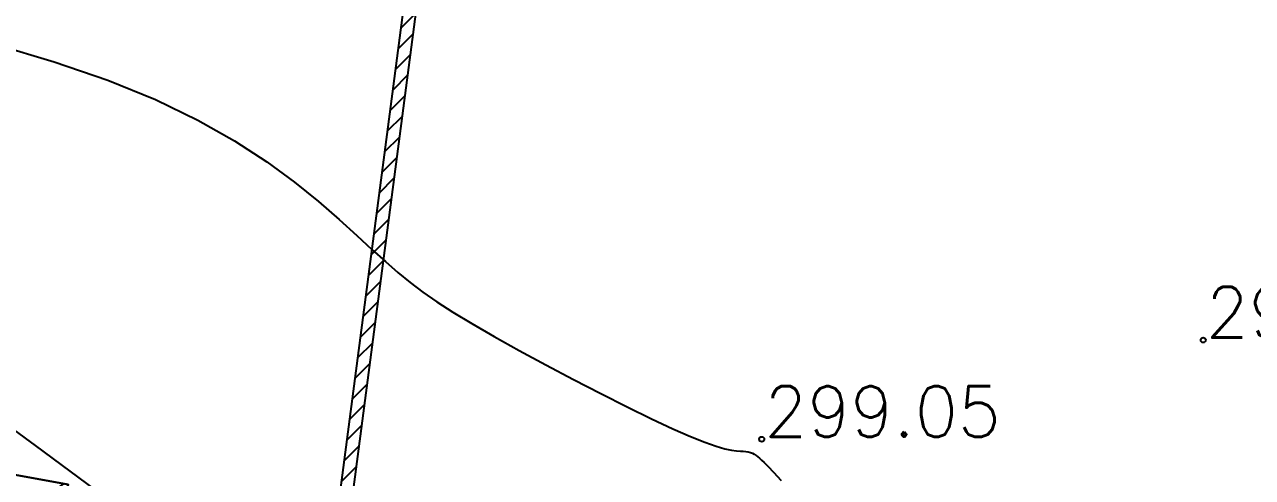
# Model space of a CAD drawing. Extents: x 524954 to 526204, y 9523489 to 9524010.
# Drawn here: x 525955.18 to 525979.41, y 9523774.04 to 9523782.98 of the extents above; entities that cross this region are included whole.
import ezdxf

# ---------------------------------------------------------------- set-up
doc = ezdxf.new("R2010")
doc.units = 0
doc.header["$PDMODE"] = 33
doc.header["$PDSIZE"] = 0.1
for name, color, linetype in [('Bati', 6, 'Continuous'), ('Bati_H', 1, 'Continuous'), ('Cloture', 7, 'Continuous'), ('CN_01_00', 3, 'Continuous'), ('CN_02_00', 4, 'Continuous'), ('Murs', 1, 'Continuous'), ('TopoAlt', 3, 'Continuous'), ('TOPOJIS', 7, 'Continuous')]:
    doc.layers.add(name, color=color, linetype=linetype)
doc.styles.add('Simplex 1.0', font='Simplex.shx', dxfattribs={"width": 0.99, "height": 1})

# ---------------------------------------------------------------- blocks, each defined once
blk = doc.blocks.new('TCPOINT M')
at = {"color": 0}
blk.add_point((0, 0), dxfattribs=at)
at = {"layer": 'TopoAlt', "style": 'Simplex 1.0', "width": 0.99}
blk.add_attdef('ALT', (0.15, 0.15), '', height=1, dxfattribs=at)

msp = doc.modelspace()

# ---------------------------------------------------------------- hatches: boundary and pattern name
at = {"layer": 'Bati_H'}
h = msp.add_hatch(dxfattribs=at)
h.set_pattern_fill('_U', color=256, scale=2, angle=214.6682, style=0, pattern_type=0)
h.set_pattern_definition([(214.668219253, (0, 0), (1.13764682022, -1.6449193635), [])])
h.paths.add_polyline_path([(525955.46, 9523760.781), (525941.676, 9523763.294), (525944.009, 9523776.091), (525956.042, 9523773.898), (525955.748, 9523772.288), (525957.5, 9523771.968), (525957.5, 9523771.968)])
at = {"layer": 'Murs'}
h = msp.add_hatch(dxfattribs=at)
h.set_pattern_fill('_U', color=256, scale=0.25, angle=45, style=0, pattern_type=0)
h.set_pattern_definition([(45, (0, 0), (-0.1767766952966, 0.1767766952966), [])])
h.paths.add_polyline_path([(525943.497, 9523786.499), (525939.15, 9523761.062), (525959.522, 9523757.313), (525960.624, 9523764.431), (525961.465, 9523772.198), (525963.029, 9523784.147)])
h.paths.add_polyline_path([(525943.703, 9523786.222), (525939.438, 9523761.264), (525959.315, 9523757.605), (525960.376, 9523764.463), (525961.217, 9523772.228), (525962.748, 9523783.929)], flags=0)

# ---------------------------------------------------------------- linework, layer by layer
at = {"layer": 'Bati', "flags": 128}
msp.add_lwpolyline([(525955.46, 9523760.781), (525941.676, 9523763.294), (525944.009, 9523776.091), (525956.042, 9523773.898), (525955.748, 9523772.288), (525957.5, 9523771.968), (525957.5, 9523771.968)], close=True, dxfattribs=at)
at = {"layer": 'Cloture', "flags": 128}
for points in [[(525943.497, 9523786.499), (525939.15, 9523761.062), (525959.522, 9523757.313), (525960.624, 9523764.431), (525961.465, 9523772.198), (525963.029, 9523784.147)], [(525943.703, 9523786.222), (525939.438, 9523761.264), (525959.315, 9523757.605), (525960.376, 9523764.463), (525961.217, 9523772.228), (525962.748, 9523783.929)]]:
    msp.add_lwpolyline(points, close=True, dxfattribs=at)
msp.add_lwpolyline([(525956.042, 9523773.898), (525944.009, 9523776.091), (525941.676, 9523763.294), (525955.46, 9523760.781), (525957.5, 9523771.968), (525955.748, 9523772.288), (525956.042, 9523773.898)], dxfattribs=at)
at = {"layer": 'CN_01_00', "elevation": 299, "flags": 128}
msp.add_lwpolyline([(525954.625, 9523782.583), (525955.77, 9523782.245), (525956.827, 9523781.883), (525957.77, 9523781.497), (525958.602, 9523781.093), (525959.33, 9523780.682), (525959.965, 9523780.271), (525960.514, 9523779.87), (525960.987, 9523779.488), (525961.393, 9523779.133), (525961.74, 9523778.815), (525962.039, 9523778.539), (525962.304, 9523778.299), (525962.549, 9523778.085), (525962.79, 9523777.888), (525963.042, 9523777.698), (525963.32, 9523777.506), (525963.638, 9523777.302), (525964.013, 9523777.077), (525964.453, 9523776.823), (525964.946, 9523776.548), (525965.473, 9523776.262), (525966.016, 9523775.974), (525966.556, 9523775.694), (525967.075, 9523775.431), (525967.554, 9523775.196), (525967.976, 9523774.999), (525968.325, 9523774.845), (525968.607, 9523774.733), (525968.83, 9523774.655), (525969.003, 9523774.604), (525969.134, 9523774.576), (525969.233, 9523774.562), (525969.308, 9523774.558), (525969.367, 9523774.556), (525969.419, 9523774.552), (525969.465, 9523774.544), (525969.507, 9523774.532), (525969.546, 9523774.516), (525969.582, 9523774.497), (525969.618, 9523774.474), (525969.653, 9523774.448), (525969.689, 9523774.418), (525969.728, 9523774.382), (525969.78, 9523774.332), (525969.855, 9523774.256), (525969.963, 9523774.143), (525970.115, 9523773.981)], dxfattribs=at)
at = {"layer": 'CN_02_00', "elevation": 298, "flags": 128}
msp.add_lwpolyline([(525953.9, 9523775.76), (525955.394, 9523774.669), (525956.763, 9523773.656)], dxfattribs=at)

# ---------------------------------------------------------------- block references
at = {"layer": 'TOPOJIS'}
ref = msp.add_blockref('TCPOINT M', (525978.441, 9523776.75, 299.45), dxfattribs=at)
ref.add_attrib('ALT', '299.45', (525978.491, 9523776.8, 299.45), dxfattribs={"layer": 'TopoAlt', "height": 1, "style": 'Simplex 1.0', "width": 0.99})
ref = msp.add_blockref('TCPOINT M', (525969.73, 9523774.792, 299.05), dxfattribs=at)
ref.add_attrib('ALT', '299.05', (525969.78, 9523774.842, 299.05), dxfattribs={"layer": 'TopoAlt', "height": 1, "style": 'Simplex 1.0', "width": 0.99})

doc.saveas('drawing.dxf')
